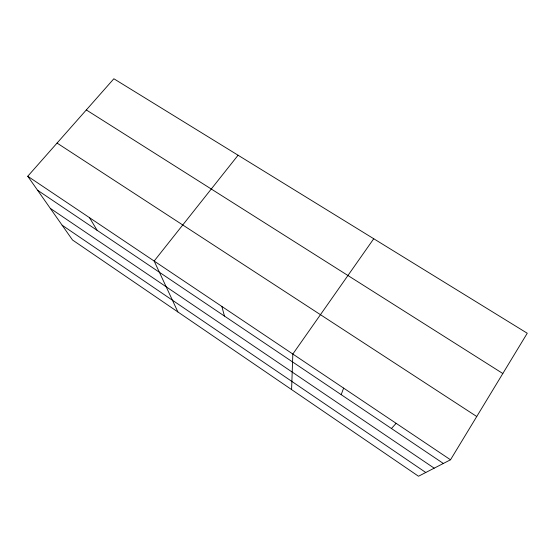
<?xml version="1.0" encoding="UTF-8"?>
<svg xmlns="http://www.w3.org/2000/svg" width="555" height="555" viewBox="0 0 555 555"><rect width="100%" height="100%" fill="white"/><g stroke="black" fill="none" stroke-linecap="round" stroke-linejoin="round"><path stroke-width="0.83" d="M291.59 389.582L292.832 354.041L373.737 238.74M341.193 394.674L343.607 388.098M450.507 459.79L527.25 333.243L113.858 78.761L27.75 176.261L72.518 240.003L418.498 476.239L450.507 459.79L27.75 176.261M238.074 155.227L154.158 261.037L177.898 311.952M391.428 428.502L396.138 423.326M86.323 109.945L502.823 373.522M57.061 143.079L476.752 416.521M37.553 190.219L443.355 463.467M50.29 208.354L434.183 468.177M62.118 225.198L425.782 472.492M89.528 217.692L97.146 230.346M221.854 306.443L224.463 316.072"/></g></svg>
